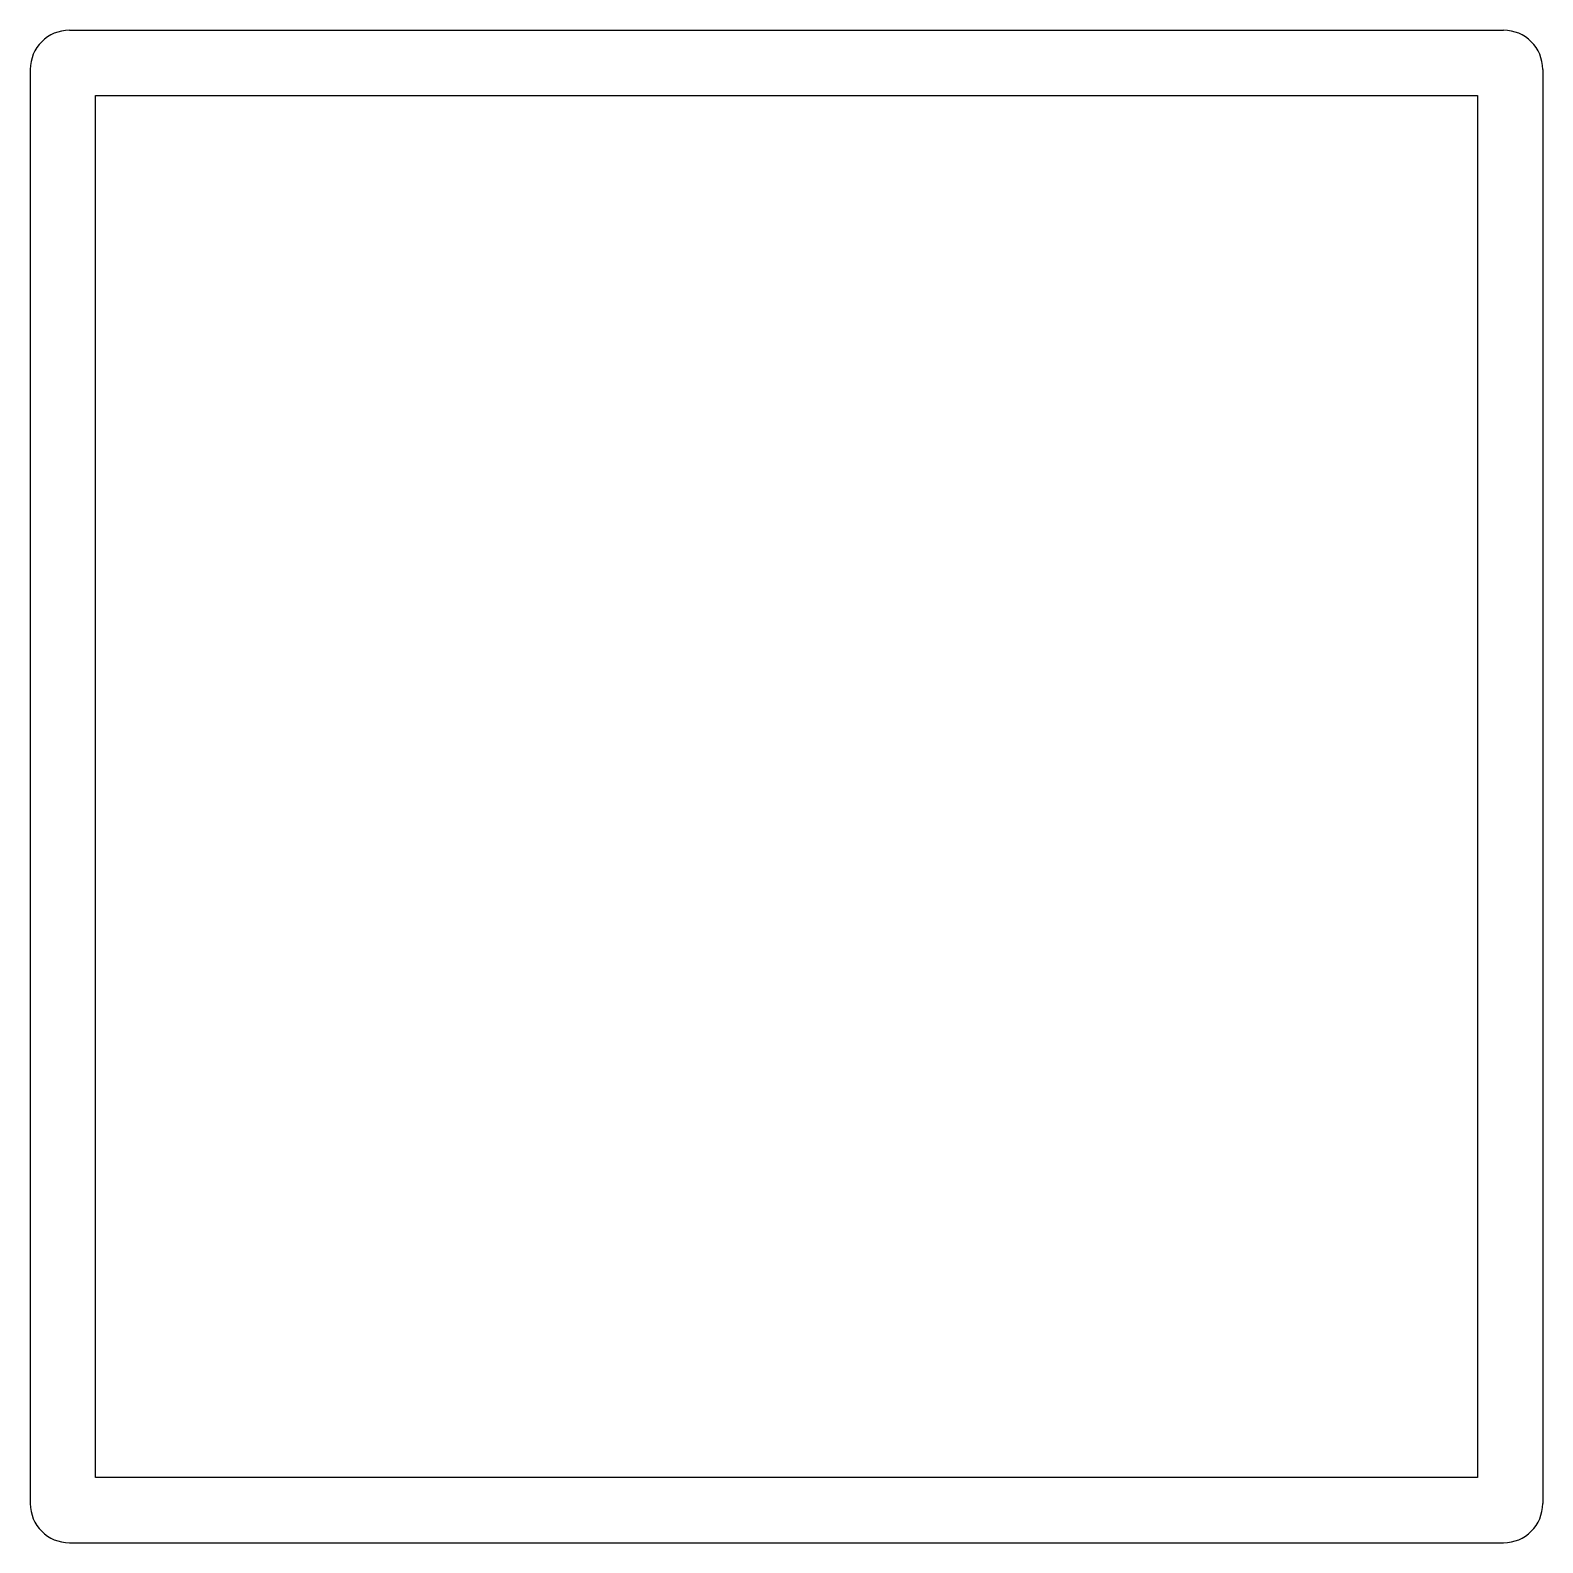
# Model space of a CAD drawing. Header units: millimetres. Extents: x -8 to 108, y -8 to 108.
import ezdxf

# ---------------------------------------------------------------- set-up
doc = ezdxf.new("R2010")
doc.units = ezdxf.units.MM

msp = doc.modelspace()

# ---------------------------------------------------------------- linework, layer by layer
at = {"color": 7, "linetype": 'Continuous', "lineweight": 25}
for p, q in [((-4.9, 107.9), (104.9, 107.9)), ((-7.9, 104.9), (-7.9, -4.9)), ((107.9, 104.9), (107.9, -4.9)), ((-2.9, 102.9), (102.9, 102.9)), ((-2.9, -2.9), (-2.9, 102.9)), ((102.9, 102.9), (102.9, -2.9)), ((102.9, -2.9), (-2.9, -2.9)), ((-4.9, -7.9), (104.9, -7.9))]:
    msp.add_line(p, q, dxfattribs=at)
for centre, start, end in [((-4.9, 104.9), 90, 180), ((104.9, 104.9), 0, 90), ((-4.9, -4.9), 180, 270), ((104.9, -4.9), 270, 0)]:
    msp.add_arc(centre, 3, start, end, dxfattribs=at)

doc.saveas('drawing.dxf')
